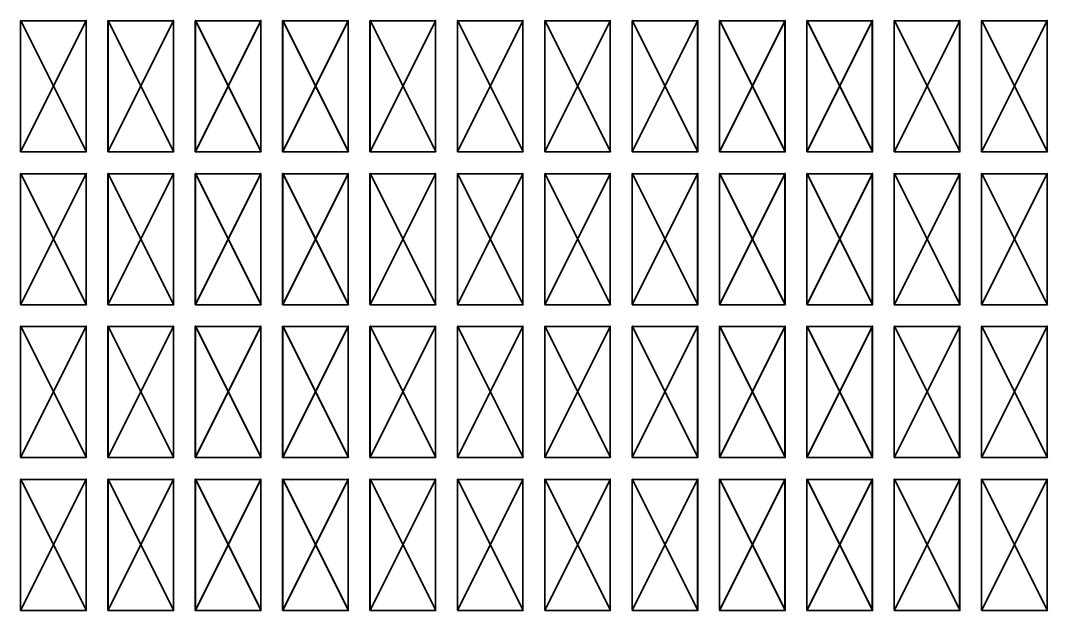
# Model space of a CAD drawing. Extents: x 180 to 415, y -346 to -71.
# Drawn here: x 179.9 to 415.1, y -206 to -70.9 of the extents above; entities that cross this region are included whole.
import ezdxf

# ---------------------------------------------------------------- set-up
doc = ezdxf.new("R2010")
doc.units = 0
doc.header["$MEASUREMENT"] = 0
doc.layers.add('BLACK', color=7, linetype='CONTINUOUS')

msp = doc.modelspace()

# ---------------------------------------------------------------- linework, layer by layer
at = {"layer": 'Black'}
for p, q in [((179.95, -100.989), (179.95, -70.989)), ((179.955, -100.967), (194.955, -70.967)), ((179.955, -71.011), (194.955, -101.011)), ((180, -70.939), (195, -70.939)), ((180, -71.039), (195, -71.039)), ((180.045, -70.967), (195.045, -100.967)), ((180.045, -101.011), (195.045, -71.011)), ((180.05, -100.989), (180.05, -70.989)), ((194.95, -100.989), (194.95, -70.989)), ((195.05, -100.989), (195.05, -70.989)), ((199.95, -100.989), (199.95, -70.989)), ((199.955, -100.967), (214.955, -70.967)), ((199.955, -71.011), (214.955, -101.011)), ((200, -70.939), (215, -70.939)), ((200, -71.039), (215, -71.039)), ((200.045, -70.967), (215.045, -100.967)), ((200.045, -101.011), (215.045, -71.011)), ((200.05, -100.989), (200.05, -70.989)), ((214.95, -100.989), (214.95, -70.989)), ((215.05, -100.989), (215.05, -70.989)), ((219.95, -100.989), (219.95, -70.989)), ((219.955, -100.967), (234.955, -70.967)), ((219.955, -71.011), (234.955, -101.011)), ((220, -70.939), (235, -70.939)), ((220, -71.039), (235, -71.039)), ((220.045, -70.967), (235.045, -100.967)), ((220.045, -101.011), (235.045, -71.011)), ((220.05, -100.989), (220.05, -70.989)), ((234.95, -100.989), (234.95, -70.989)), ((235.05, -100.989), (235.05, -70.989)), ((239.95, -100.989), (239.95, -70.989)), ((239.955, -100.967), (254.955, -70.967)), ((239.955, -71.011), (254.955, -101.011)), ((240, -70.939), (255, -70.939)), ((240, -71.039), (255, -71.039)), ((240.045, -70.967), (255.045, -100.967)), ((240.045, -101.011), (255.045, -71.011)), ((240.05, -100.989), (240.05, -70.989)), ((254.95, -100.989), (254.95, -70.989)), ((255.05, -100.989), (255.05, -70.989)), ((259.95, -100.989), (259.95, -70.989)), ((259.955, -100.967), (274.955, -70.967)), ((259.955, -71.011), (274.955, -101.011)), ((260, -70.939), (275, -70.939)), ((260, -71.039), (275, -71.039)), ((260.045, -70.967), (275.045, -100.967)), ((260.045, -101.011), (275.045, -71.011)), ((260.05, -100.989), (260.05, -70.989)), ((274.95, -100.989), (274.95, -70.989)), ((275.05, -100.989), (275.05, -70.989)), ((279.95, -100.989), (279.95, -70.989)), ((279.955, -100.967), (294.955, -70.967)), ((279.955, -71.011), (294.955, -101.011)), ((280, -70.939), (295, -70.939)), ((280, -71.039), (295, -71.039)), ((280.045, -70.967), (295.045, -100.967)), ((280.045, -101.011), (295.045, -71.011)), ((280.05, -100.989), (280.05, -70.989)), ((294.95, -100.989), (294.95, -70.989)), ((295.05, -100.989), (295.05, -70.989)), ((299.95, -100.989), (299.95, -70.989)), ((299.955, -100.967), (314.955, -70.967)), ((299.955, -71.011), (314.955, -101.011)), ((300, -70.939), (315, -70.939)), ((300, -71.039), (315, -71.039)), ((300.045, -70.967), (315.045, -100.967)), ((300.045, -101.011), (315.045, -71.011)), ((300.05, -100.989), (300.05, -70.989)), ((314.95, -100.989), (314.95, -70.989)), ((315.05, -100.989), (315.05, -70.989)), ((319.95, -100.989), (319.95, -70.989)), ((319.955, -100.967), (334.955, -70.967)), ((319.955, -71.011), (334.955, -101.011)), ((320, -70.939), (335, -70.939)), ((320, -71.039), (335, -71.039)), ((320.045, -70.967), (335.045, -100.967)), ((320.045, -101.011), (335.045, -71.011)), ((320.05, -100.989), (320.05, -70.989)), ((334.95, -100.989), (334.95, -70.989)), ((335.05, -100.989), (335.05, -70.989)), ((339.95, -100.989), (339.95, -70.989)), ((339.955, -100.967), (354.955, -70.967)), ((339.955, -71.011), (354.955, -101.011)), ((340, -70.939), (355, -70.939)), ((340, -71.039), (355, -71.039)), ((340.045, -70.967), (355.045, -100.967)), ((340.045, -101.011), (355.045, -71.011)), ((340.05, -100.989), (340.05, -70.989)), ((354.95, -100.989), (354.95, -70.989)), ((355.05, -100.989), (355.05, -70.989)), ((359.95, -100.989), (359.95, -70.989)), ((359.955, -100.967), (374.955, -70.967)), ((359.955, -71.011), (374.955, -101.011)), ((360, -70.939), (375, -70.939)), ((360, -71.039), (375, -71.039)), ((360.045, -70.967), (375.045, -100.967)), ((360.045, -101.011), (375.045, -71.011)), ((360.05, -100.989), (360.05, -70.989)), ((374.95, -100.989), (374.95, -70.989)), ((375.05, -100.989), (375.05, -70.989)), ((379.95, -100.989), (379.95, -70.989)), ((379.955, -100.967), (394.955, -70.967)), ((379.955, -71.011), (394.955, -101.011)), ((380, -70.939), (395, -70.939)), ((380, -71.039), (395, -71.039)), ((380.045, -70.967), (395.045, -100.967)), ((380.045, -101.011), (395.045, -71.011)), ((380.05, -100.989), (380.05, -70.989)), ((394.95, -100.989), (394.95, -70.989)), ((395.05, -100.989), (395.05, -70.989)), ((399.95, -100.989), (399.95, -70.989)), ((399.955, -100.967), (414.955, -70.967)), ((399.955, -71.011), (414.955, -101.011)), ((400, -70.939), (415, -70.939)), ((400, -71.039), (415, -71.039)), ((400.045, -70.967), (415.045, -100.967)), ((400.045, -101.011), (415.045, -71.011)), ((400.05, -100.989), (400.05, -70.989)), ((414.95, -100.989), (414.95, -70.989)), ((415.05, -100.989), (415.05, -70.989)), ((180, -100.939), (195, -100.939)), ((180, -101.039), (195, -101.039)), ((200, -100.939), (215, -100.939)), ((200, -101.039), (215, -101.039)), ((220, -100.939), (235, -100.939)), ((220, -101.039), (235, -101.039)), ((240, -100.939), (255, -100.939)), ((240, -101.039), (255, -101.039)), ((260, -100.939), (275, -100.939)), ((260, -101.039), (275, -101.039)), ((280, -100.939), (295, -100.939)), ((280, -101.039), (295, -101.039)), ((300, -100.939), (315, -100.939)), ((300, -101.039), (315, -101.039)), ((320, -100.939), (335, -100.939)), ((320, -101.039), (335, -101.039)), ((340, -100.939), (355, -100.939)), ((340, -101.039), (355, -101.039)), ((360, -100.939), (375, -100.939)), ((360, -101.039), (375, -101.039)), ((380, -100.939), (395, -100.939)), ((380, -101.039), (395, -101.039)), ((400, -100.939), (415, -100.939)), ((400, -101.039), (415, -101.039)), ((179.95, -135.989), (179.95, -105.989)), ((179.955, -135.967), (194.955, -105.967)), ((179.955, -106.011), (194.955, -136.011)), ((180, -105.939), (195, -105.939)), ((180, -106.039), (195, -106.039)), ((180.045, -105.967), (195.045, -135.967)), ((180.045, -136.011), (195.045, -106.011)), ((180.05, -135.989), (180.05, -105.989)), ((194.95, -135.989), (194.95, -105.989)), ((195.05, -135.989), (195.05, -105.989)), ((199.95, -135.989), (199.95, -105.989)), ((199.955, -135.967), (214.955, -105.967)), ((199.955, -106.011), (214.955, -136.011)), ((200, -105.939), (215, -105.939)), ((200, -106.039), (215, -106.039)), ((200.045, -105.967), (215.045, -135.967)), ((200.045, -136.011), (215.045, -106.011)), ((200.05, -135.989), (200.05, -105.989)), ((214.95, -135.989), (214.95, -105.989)), ((215.05, -135.989), (215.05, -105.989)), ((219.95, -135.989), (219.95, -105.989)), ((219.955, -135.967), (234.955, -105.967)), ((219.955, -106.011), (234.955, -136.011)), ((220, -105.939), (235, -105.939)), ((220, -106.039), (235, -106.039)), ((220.045, -105.967), (235.045, -135.967)), ((220.045, -136.011), (235.045, -106.011)), ((220.05, -135.989), (220.05, -105.989)), ((234.95, -135.989), (234.95, -105.989)), ((235.05, -135.989), (235.05, -105.989)), ((239.95, -135.989), (239.95, -105.989)), ((239.955, -135.967), (254.955, -105.967)), ((239.955, -106.011), (254.955, -136.011)), ((240, -105.939), (255, -105.939)), ((240, -106.039), (255, -106.039)), ((240.045, -105.967), (255.045, -135.967)), ((240.045, -136.011), (255.045, -106.011)), ((240.05, -135.989), (240.05, -105.989)), ((254.95, -135.989), (254.95, -105.989)), ((255.05, -135.989), (255.05, -105.989)), ((259.95, -135.989), (259.95, -105.989)), ((259.955, -135.967), (274.955, -105.967)), ((259.955, -106.011), (274.955, -136.011)), ((260, -105.939), (275, -105.939)), ((260, -106.039), (275, -106.039)), ((260.045, -105.967), (275.045, -135.967)), ((260.045, -136.011), (275.045, -106.011)), ((260.05, -135.989), (260.05, -105.989)), ((274.95, -135.989), (274.95, -105.989)), ((275.05, -135.989), (275.05, -105.989)), ((279.95, -135.989), (279.95, -105.989)), ((279.955, -135.967), (294.955, -105.967)), ((279.955, -106.011), (294.955, -136.011)), ((280, -105.939), (295, -105.939)), ((280, -106.039), (295, -106.039)), ((280.045, -105.967), (295.045, -135.967)), ((280.045, -136.011), (295.045, -106.011)), ((280.05, -135.989), (280.05, -105.989)), ((294.95, -135.989), (294.95, -105.989)), ((295.05, -135.989), (295.05, -105.989)), ((299.95, -135.989), (299.95, -105.989)), ((299.955, -135.967), (314.955, -105.967)), ((299.955, -106.011), (314.955, -136.011)), ((300, -105.939), (315, -105.939)), ((300, -106.039), (315, -106.039)), ((300.045, -105.967), (315.045, -135.967)), ((300.045, -136.011), (315.045, -106.011)), ((300.05, -135.989), (300.05, -105.989)), ((314.95, -135.989), (314.95, -105.989)), ((315.05, -135.989), (315.05, -105.989)), ((319.95, -135.989), (319.95, -105.989)), ((319.955, -135.967), (334.955, -105.967)), ((319.955, -106.011), (334.955, -136.011)), ((320, -105.939), (335, -105.939)), ((320, -106.039), (335, -106.039)), ((320.045, -105.967), (335.045, -135.967)), ((320.045, -136.011), (335.045, -106.011)), ((320.05, -135.989), (320.05, -105.989)), ((334.95, -135.989), (334.95, -105.989)), ((335.05, -135.989), (335.05, -105.989)), ((339.95, -135.989), (339.95, -105.989)), ((339.955, -135.967), (354.955, -105.967)), ((339.955, -106.011), (354.955, -136.011)), ((340, -105.939), (355, -105.939)), ((340, -106.039), (355, -106.039)), ((340.045, -105.967), (355.045, -135.967)), ((340.045, -136.011), (355.045, -106.011)), ((340.05, -135.989), (340.05, -105.989)), ((354.95, -135.989), (354.95, -105.989)), ((355.05, -135.989), (355.05, -105.989)), ((359.95, -135.989), (359.95, -105.989)), ((359.955, -135.967), (374.955, -105.967)), ((359.955, -106.011), (374.955, -136.011)), ((360, -105.939), (375, -105.939)), ((360, -106.039), (375, -106.039)), ((360.045, -105.967), (375.045, -135.967)), ((360.045, -136.011), (375.045, -106.011)), ((360.05, -135.989), (360.05, -105.989)), ((374.95, -135.989), (374.95, -105.989)), ((375.05, -135.989), (375.05, -105.989)), ((379.95, -135.989), (379.95, -105.989)), ((379.955, -135.967), (394.955, -105.967)), ((379.955, -106.011), (394.955, -136.011)), ((380, -105.939), (395, -105.939)), ((380, -106.039), (395, -106.039)), ((380.045, -105.967), (395.045, -135.967)), ((380.045, -136.011), (395.045, -106.011)), ((380.05, -135.989), (380.05, -105.989)), ((394.95, -135.989), (394.95, -105.989)), ((395.05, -135.989), (395.05, -105.989)), ((399.95, -135.989), (399.95, -105.989)), ((399.955, -135.967), (414.955, -105.967)), ((399.955, -106.011), (414.955, -136.011)), ((400, -105.939), (415, -105.939)), ((400, -106.039), (415, -106.039)), ((400.045, -105.967), (415.045, -135.967)), ((400.045, -136.011), (415.045, -106.011)), ((400.05, -135.989), (400.05, -105.989)), ((414.95, -135.989), (414.95, -105.989)), ((415.05, -135.989), (415.05, -105.989)), ((180, -135.939), (195, -135.939)), ((180, -136.039), (195, -136.039)), ((200, -135.939), (215, -135.939)), ((200, -136.039), (215, -136.039)), ((220, -135.939), (235, -135.939)), ((220, -136.039), (235, -136.039)), ((240, -135.939), (255, -135.939)), ((240, -136.039), (255, -136.039)), ((260, -135.939), (275, -135.939)), ((260, -136.039), (275, -136.039)), ((280, -135.939), (295, -135.939)), ((280, -136.039), (295, -136.039)), ((300, -135.939), (315, -135.939)), ((300, -136.039), (315, -136.039)), ((320, -135.939), (335, -135.939)), ((320, -136.039), (335, -136.039)), ((340, -135.939), (355, -135.939)), ((340, -136.039), (355, -136.039)), ((360, -135.939), (375, -135.939)), ((360, -136.039), (375, -136.039)), ((380, -135.939), (395, -135.939)), ((380, -136.039), (395, -136.039)), ((400, -135.939), (415, -135.939)), ((400, -136.039), (415, -136.039)), ((179.95, -170.989), (179.95, -140.989)), ((179.955, -170.967), (194.955, -140.967)), ((179.955, -141.011), (194.955, -171.011)), ((180, -140.939), (195, -140.939)), ((180, -141.039), (195, -141.039)), ((180.045, -140.967), (195.045, -170.967)), ((180.045, -171.011), (195.045, -141.011)), ((180.05, -170.989), (180.05, -140.989)), ((194.95, -170.989), (194.95, -140.989)), ((195.05, -170.989), (195.05, -140.989)), ((199.95, -170.989), (199.95, -140.989)), ((199.955, -170.967), (214.955, -140.967)), ((199.955, -141.011), (214.955, -171.011)), ((200, -140.939), (215, -140.939)), ((200, -141.039), (215, -141.039)), ((200.045, -140.967), (215.045, -170.967)), ((200.045, -171.011), (215.045, -141.011)), ((200.05, -170.989), (200.05, -140.989)), ((214.95, -170.989), (214.95, -140.989)), ((215.05, -170.989), (215.05, -140.989)), ((219.95, -170.989), (219.95, -140.989)), ((219.955, -170.967), (234.955, -140.967)), ((219.955, -141.011), (234.955, -171.011)), ((220, -140.939), (235, -140.939)), ((220, -141.039), (235, -141.039)), ((220.045, -140.967), (235.045, -170.967)), ((220.045, -171.011), (235.045, -141.011)), ((220.05, -170.989), (220.05, -140.989)), ((234.95, -170.989), (234.95, -140.989)), ((235.05, -170.989), (235.05, -140.989)), ((239.95, -170.989), (239.95, -140.989)), ((239.955, -170.967), (254.955, -140.967)), ((239.955, -141.011), (254.955, -171.011)), ((240, -140.939), (255, -140.939)), ((240, -141.039), (255, -141.039)), ((240.045, -140.967), (255.045, -170.967)), ((240.045, -171.011), (255.045, -141.011)), ((240.05, -170.989), (240.05, -140.989)), ((254.95, -170.989), (254.95, -140.989)), ((255.05, -170.989), (255.05, -140.989)), ((259.95, -170.989), (259.95, -140.989)), ((259.955, -170.967), (274.955, -140.967)), ((259.955, -141.011), (274.955, -171.011)), ((260, -140.939), (275, -140.939)), ((260, -141.039), (275, -141.039)), ((260.045, -140.967), (275.045, -170.967)), ((260.045, -171.011), (275.045, -141.011)), ((260.05, -170.989), (260.05, -140.989)), ((274.95, -170.989), (274.95, -140.989)), ((275.05, -170.989), (275.05, -140.989)), ((279.95, -170.989), (279.95, -140.989)), ((279.955, -170.967), (294.955, -140.967)), ((279.955, -141.011), (294.955, -171.011)), ((280, -140.939), (295, -140.939)), ((280, -141.039), (295, -141.039)), ((280.045, -140.967), (295.045, -170.967)), ((280.045, -171.011), (295.045, -141.011)), ((280.05, -170.989), (280.05, -140.989)), ((294.95, -170.989), (294.95, -140.989)), ((295.05, -170.989), (295.05, -140.989)), ((299.95, -170.989), (299.95, -140.989)), ((299.955, -170.967), (314.955, -140.967)), ((299.955, -141.011), (314.955, -171.011)), ((300, -140.939), (315, -140.939)), ((300, -141.039), (315, -141.039)), ((300.045, -140.967), (315.045, -170.967)), ((300.045, -171.011), (315.045, -141.011)), ((300.05, -170.989), (300.05, -140.989)), ((314.95, -170.989), (314.95, -140.989)), ((315.05, -170.989), (315.05, -140.989)), ((319.95, -170.989), (319.95, -140.989)), ((319.955, -170.967), (334.955, -140.967)), ((319.955, -141.011), (334.955, -171.011)), ((320, -140.939), (335, -140.939)), ((320, -141.039), (335, -141.039)), ((320.045, -140.967), (335.045, -170.967)), ((320.045, -171.011), (335.045, -141.011)), ((320.05, -170.989), (320.05, -140.989)), ((334.95, -170.989), (334.95, -140.989)), ((335.05, -170.989), (335.05, -140.989)), ((339.95, -170.989), (339.95, -140.989)), ((339.955, -170.967), (354.955, -140.967)), ((339.955, -141.011), (354.955, -171.011)), ((340, -140.939), (355, -140.939)), ((340, -141.039), (355, -141.039)), ((340.045, -140.967), (355.045, -170.967)), ((340.045, -171.011), (355.045, -141.011)), ((340.05, -170.989), (340.05, -140.989)), ((354.95, -170.989), (354.95, -140.989)), ((355.05, -170.989), (355.05, -140.989)), ((359.95, -170.989), (359.95, -140.989)), ((359.955, -170.967), (374.955, -140.967)), ((359.955, -141.011), (374.955, -171.011)), ((360, -140.939), (375, -140.939)), ((360, -141.039), (375, -141.039)), ((360.045, -140.967), (375.045, -170.967)), ((360.045, -171.011), (375.045, -141.011)), ((360.05, -170.989), (360.05, -140.989)), ((374.95, -170.989), (374.95, -140.989)), ((375.05, -170.989), (375.05, -140.989)), ((379.95, -170.989), (379.95, -140.989)), ((379.955, -170.967), (394.955, -140.967)), ((379.955, -141.011), (394.955, -171.011)), ((380, -140.939), (395, -140.939)), ((380, -141.039), (395, -141.039)), ((380.045, -140.967), (395.045, -170.967)), ((380.045, -171.011), (395.045, -141.011)), ((380.05, -170.989), (380.05, -140.989)), ((394.95, -170.989), (394.95, -140.989)), ((395.05, -170.989), (395.05, -140.989)), ((399.95, -170.989), (399.95, -140.989)), ((399.955, -170.967), (414.955, -140.967)), ((399.955, -141.011), (414.955, -171.011)), ((400, -140.939), (415, -140.939)), ((400, -141.039), (415, -141.039)), ((400.045, -140.967), (415.045, -170.967)), ((400.045, -171.011), (415.045, -141.011)), ((400.05, -170.989), (400.05, -140.989)), ((414.95, -170.989), (414.95, -140.989)), ((415.05, -170.989), (415.05, -140.989)), ((180, -170.939), (195, -170.939)), ((180, -171.039), (195, -171.039)), ((200, -170.939), (215, -170.939)), ((200, -171.039), (215, -171.039)), ((220, -170.939), (235, -170.939)), ((220, -171.039), (235, -171.039)), ((240, -170.939), (255, -170.939)), ((240, -171.039), (255, -171.039)), ((260, -170.939), (275, -170.939)), ((260, -171.039), (275, -171.039)), ((280, -170.939), (295, -170.939)), ((280, -171.039), (295, -171.039)), ((300, -170.939), (315, -170.939)), ((300, -171.039), (315, -171.039)), ((320, -170.939), (335, -170.939)), ((320, -171.039), (335, -171.039)), ((340, -170.939), (355, -170.939)), ((340, -171.039), (355, -171.039)), ((360, -170.939), (375, -170.939)), ((360, -171.039), (375, -171.039)), ((380, -170.939), (395, -170.939)), ((380, -171.039), (395, -171.039)), ((400, -170.939), (415, -170.939)), ((400, -171.039), (415, -171.039)), ((179.95, -205.989), (179.95, -175.989)), ((179.955, -205.967), (194.955, -175.967)), ((179.955, -176.011), (194.955, -206.011)), ((180, -175.939), (195, -175.939)), ((180, -176.039), (195, -176.039)), ((180.045, -175.967), (195.045, -205.967)), ((180.045, -206.011), (195.045, -176.011)), ((180.05, -205.989), (180.05, -175.989)), ((194.95, -205.989), (194.95, -175.989)), ((195.05, -205.989), (195.05, -175.989)), ((199.95, -205.989), (199.95, -175.989)), ((199.955, -205.967), (214.955, -175.967)), ((199.955, -176.011), (214.955, -206.011)), ((200, -175.939), (215, -175.939)), ((200, -176.039), (215, -176.039)), ((200.045, -175.967), (215.045, -205.967)), ((200.045, -206.011), (215.045, -176.011)), ((200.05, -205.989), (200.05, -175.989)), ((214.95, -205.989), (214.95, -175.989)), ((215.05, -205.989), (215.05, -175.989)), ((219.95, -205.989), (219.95, -175.989)), ((219.955, -205.967), (234.955, -175.967)), ((219.955, -176.011), (234.955, -206.011)), ((220, -175.939), (235, -175.939)), ((220, -176.039), (235, -176.039)), ((220.045, -175.967), (235.045, -205.967)), ((220.045, -206.011), (235.045, -176.011)), ((220.05, -205.989), (220.05, -175.989)), ((234.95, -205.989), (234.95, -175.989)), ((235.05, -205.989), (235.05, -175.989)), ((239.95, -205.989), (239.95, -175.989)), ((239.955, -205.967), (254.955, -175.967)), ((239.955, -176.011), (254.955, -206.011)), ((240, -175.939), (255, -175.939)), ((240, -176.039), (255, -176.039)), ((240.045, -175.967), (255.045, -205.967)), ((240.045, -206.011), (255.045, -176.011)), ((240.05, -205.989), (240.05, -175.989)), ((254.95, -205.989), (254.95, -175.989)), ((255.05, -205.989), (255.05, -175.989)), ((259.95, -205.989), (259.95, -175.989)), ((259.955, -205.967), (274.955, -175.967)), ((259.955, -176.011), (274.955, -206.011)), ((260, -175.939), (275, -175.939)), ((260, -176.039), (275, -176.039)), ((260.045, -175.967), (275.045, -205.967)), ((260.045, -206.011), (275.045, -176.011)), ((260.05, -205.989), (260.05, -175.989)), ((274.95, -205.989), (274.95, -175.989)), ((275.05, -205.989), (275.05, -175.989)), ((279.95, -205.989), (279.95, -175.989)), ((279.955, -205.967), (294.955, -175.967)), ((279.955, -176.011), (294.955, -206.011)), ((280, -175.939), (295, -175.939)), ((280, -176.039), (295, -176.039)), ((280.045, -175.967), (295.045, -205.967)), ((280.045, -206.011), (295.045, -176.011)), ((280.05, -205.989), (280.05, -175.989)), ((294.95, -205.989), (294.95, -175.989)), ((295.05, -205.989), (295.05, -175.989)), ((299.95, -205.989), (299.95, -175.989)), ((299.955, -205.967), (314.955, -175.967)), ((299.955, -176.011), (314.955, -206.011)), ((300, -175.939), (315, -175.939)), ((300, -176.039), (315, -176.039)), ((300.045, -175.967), (315.045, -205.967)), ((300.045, -206.011), (315.045, -176.011)), ((300.05, -205.989), (300.05, -175.989)), ((314.95, -205.989), (314.95, -175.989)), ((315.05, -205.989), (315.05, -175.989)), ((319.95, -205.989), (319.95, -175.989)), ((319.955, -205.967), (334.955, -175.967)), ((319.955, -176.011), (334.955, -206.011)), ((320, -175.939), (335, -175.939)), ((320, -176.039), (335, -176.039)), ((320.045, -175.967), (335.045, -205.967)), ((320.045, -206.011), (335.045, -176.011)), ((320.05, -205.989), (320.05, -175.989)), ((334.95, -205.989), (334.95, -175.989)), ((335.05, -205.989), (335.05, -175.989)), ((339.95, -205.989), (339.95, -175.989)), ((339.955, -205.967), (354.955, -175.967)), ((339.955, -176.011), (354.955, -206.011)), ((340, -175.939), (355, -175.939)), ((340, -176.039), (355, -176.039)), ((340.045, -175.967), (355.045, -205.967)), ((340.045, -206.011), (355.045, -176.011)), ((340.05, -205.989), (340.05, -175.989)), ((354.95, -205.989), (354.95, -175.989)), ((355.05, -205.989), (355.05, -175.989)), ((359.95, -205.989), (359.95, -175.989)), ((359.955, -205.967), (374.955, -175.967)), ((359.955, -176.011), (374.955, -206.011)), ((360, -175.939), (375, -175.939)), ((360, -176.039), (375, -176.039)), ((360.045, -175.967), (375.045, -205.967)), ((360.045, -206.011), (375.045, -176.011)), ((360.05, -205.989), (360.05, -175.989)), ((374.95, -205.989), (374.95, -175.989)), ((375.05, -205.989), (375.05, -175.989)), ((379.95, -205.989), (379.95, -175.989)), ((379.955, -205.967), (394.955, -175.967)), ((379.955, -176.011), (394.955, -206.011)), ((380, -175.939), (395, -175.939)), ((380, -176.039), (395, -176.039)), ((380.045, -175.967), (395.045, -205.967)), ((380.045, -206.011), (395.045, -176.011)), ((380.05, -205.989), (380.05, -175.989)), ((394.95, -205.989), (394.95, -175.989)), ((395.05, -205.989), (395.05, -175.989)), ((399.95, -205.989), (399.95, -175.989)), ((399.955, -205.967), (414.955, -175.967)), ((399.955, -176.011), (414.955, -206.011)), ((400, -175.939), (415, -175.939)), ((400, -176.039), (415, -176.039)), ((400.045, -175.967), (415.045, -205.967)), ((400.045, -206.011), (415.045, -176.011)), ((400.05, -205.989), (400.05, -175.989)), ((414.95, -205.989), (414.95, -175.989)), ((415.05, -205.989), (415.05, -175.989)), ((180, -205.939), (195, -205.939)), ((180, -206.039), (195, -206.039)), ((200, -205.939), (215, -205.939)), ((200, -206.039), (215, -206.039)), ((220, -205.939), (235, -205.939)), ((220, -206.039), (235, -206.039)), ((240, -205.939), (255, -205.939)), ((240, -206.039), (255, -206.039)), ((260, -205.939), (275, -205.939)), ((260, -206.039), (275, -206.039)), ((280, -205.939), (295, -205.939)), ((280, -206.039), (295, -206.039)), ((300, -205.939), (315, -205.939)), ((300, -206.039), (315, -206.039)), ((320, -205.939), (335, -205.939)), ((320, -206.039), (335, -206.039)), ((340, -205.939), (355, -205.939)), ((340, -206.039), (355, -206.039)), ((360, -205.939), (375, -205.939)), ((360, -206.039), (375, -206.039)), ((380, -205.939), (395, -205.939)), ((380, -206.039), (395, -206.039)), ((400, -205.939), (415, -205.939)), ((400, -206.039), (415, -206.039))]:
    msp.add_line(p, q, dxfattribs=at)
for centre, start, end in [((180, -70.989), 26.5651, 206.565), ((180, -70.989), 90, 270), ((180, -70.989), 360, 540), ((195, -70.989), 360, 540), ((195, -70.989), 333.435, 513.435), ((195, -70.989), 270, 450), ((200, -70.989), 26.5651, 206.565), ((200, -70.989), 90, 270), ((200, -70.989), 360, 540), ((215, -70.989), 360, 540), ((215, -70.989), 333.435, 513.435), ((215, -70.989), 270, 450), ((220, -70.989), 26.5651, 206.565), ((220, -70.989), 90, 270), ((220, -70.989), 360, 540), ((235, -70.989), 360, 540), ((235, -70.989), 333.435, 513.435), ((235, -70.989), 270, 450), ((240, -70.989), 26.5651, 206.565), ((240, -70.989), 90, 270), ((240, -70.989), 360, 540), ((255, -70.989), 360, 540), ((255, -70.989), 333.435, 513.435), ((255, -70.989), 270, 450), ((260, -70.989), 26.5651, 206.565), ((260, -70.989), 90, 270), ((260, -70.989), 360, 540), ((275, -70.989), 360, 540), ((275, -70.989), 333.435, 513.435), ((275, -70.989), 270, 450), ((280, -70.989), 26.5651, 206.565), ((280, -70.989), 90, 270), ((280, -70.989), 360, 540), ((295, -70.989), 360, 540), ((295, -70.989), 333.435, 513.435), ((295, -70.989), 270, 450), ((300, -70.989), 26.5651, 206.565), ((300, -70.989), 90, 270), ((300, -70.989), 360, 540), ((315, -70.989), 360, 540), ((315, -70.989), 333.435, 513.435), ((315, -70.989), 270, 450), ((320, -70.989), 26.5651, 206.565), ((320, -70.989), 90, 270), ((320, -70.989), 360, 540), ((335, -70.989), 360, 540), ((335, -70.989), 333.435, 513.435), ((335, -70.989), 270, 450), ((340, -70.989), 26.5651, 206.565), ((340, -70.989), 90, 270), ((340, -70.989), 360, 540), ((355, -70.989), 360, 540), ((355, -70.989), 333.435, 513.435), ((355, -70.989), 270, 450), ((360, -70.989), 26.5651, 206.565), ((360, -70.989), 90, 270), ((360, -70.989), 360, 540), ((375, -70.989), 360, 540), ((375, -70.989), 333.435, 513.435), ((375, -70.989), 270, 450), ((380, -70.989), 26.5651, 206.565), ((380, -70.989), 90, 270), ((380, -70.989), 360, 540), ((395, -70.989), 360, 540), ((395, -70.989), 333.435, 513.435), ((395, -70.989), 270, 450), ((400, -70.989), 26.5651, 206.565), ((400, -70.989), 90, 270), ((400, -70.989), 360, 540), ((415, -70.989), 360, 540), ((415, -70.989), 333.435, 513.435), ((415, -70.989), 270, 450), ((180, -100.989), 90, 270), ((180, -100.989), 153.435, 333.435), ((180, -100.989), 180, 360), ((195, -100.989), 180, 360), ((195, -100.989), 206.565, 386.565), ((195, -100.989), 270, 450), ((200, -100.989), 90, 270), ((200, -100.989), 153.435, 333.435), ((200, -100.989), 180, 360), ((215, -100.989), 180, 360), ((215, -100.989), 206.565, 386.565), ((215, -100.989), 270, 450), ((220, -100.989), 90, 270), ((220, -100.989), 153.435, 333.435), ((220, -100.989), 180, 360), ((235, -100.989), 180, 360), ((235, -100.989), 206.565, 386.565), ((235, -100.989), 270, 450), ((240, -100.989), 90, 270), ((240, -100.989), 153.435, 333.435), ((240, -100.989), 180, 360), ((255, -100.989), 180, 360), ((255, -100.989), 206.565, 386.565), ((255, -100.989), 270, 450), ((260, -100.989), 90, 270), ((260, -100.989), 153.435, 333.435), ((260, -100.989), 180, 360), ((275, -100.989), 180, 360), ((275, -100.989), 206.565, 386.565), ((275, -100.989), 270, 450), ((280, -100.989), 90, 270), ((280, -100.989), 153.435, 333.435), ((280, -100.989), 180, 360), ((295, -100.989), 180, 360), ((295, -100.989), 206.565, 386.565), ((295, -100.989), 270, 450), ((300, -100.989), 90, 270), ((300, -100.989), 153.435, 333.435), ((300, -100.989), 180, 360), ((315, -100.989), 180, 360), ((315, -100.989), 206.565, 386.565), ((315, -100.989), 270, 450), ((320, -100.989), 90, 270), ((320, -100.989), 153.435, 333.435), ((320, -100.989), 180, 360), ((335, -100.989), 180, 360), ((335, -100.989), 206.565, 386.565), ((335, -100.989), 270, 450), ((340, -100.989), 90, 270), ((340, -100.989), 153.435, 333.435), ((340, -100.989), 180, 360), ((355, -100.989), 180, 360), ((355, -100.989), 206.565, 386.565), ((355, -100.989), 270, 450), ((360, -100.989), 90, 270), ((360, -100.989), 153.435, 333.435), ((360, -100.989), 180, 360), ((375, -100.989), 180, 360), ((375, -100.989), 206.565, 386.565), ((375, -100.989), 270, 450), ((380, -100.989), 90, 270), ((380, -100.989), 153.435, 333.435), ((380, -100.989), 180, 360), ((395, -100.989), 180, 360), ((395, -100.989), 206.565, 386.565), ((395, -100.989), 270, 450), ((400, -100.989), 90, 270), ((400, -100.989), 153.435, 333.435), ((400, -100.989), 180, 360), ((415, -100.989), 180, 360), ((415, -100.989), 206.565, 386.565), ((415, -100.989), 270, 450), ((180, -105.989), 26.5651, 206.565), ((180, -105.989), 90, 270), ((180, -105.989), 360, 540), ((195, -105.989), 360, 540), ((195, -105.989), 333.435, 513.435), ((195, -105.989), 270, 450), ((200, -105.989), 26.5651, 206.565), ((200, -105.989), 90, 270), ((200, -105.989), 360, 540), ((215, -105.989), 360, 540), ((215, -105.989), 333.435, 513.435), ((215, -105.989), 270, 450), ((220, -105.989), 26.5651, 206.565), ((220, -105.989), 90, 270), ((220, -105.989), 360, 540), ((235, -105.989), 360, 540), ((235, -105.989), 333.435, 513.435), ((235, -105.989), 270, 450), ((240, -105.989), 26.5651, 206.565), ((240, -105.989), 90, 270), ((240, -105.989), 360, 540), ((255, -105.989), 360, 540), ((255, -105.989), 333.435, 513.435), ((255, -105.989), 270, 450), ((260, -105.989), 26.5651, 206.565), ((260, -105.989), 90, 270), ((260, -105.989), 360, 540), ((275, -105.989), 360, 540), ((275, -105.989), 333.435, 513.435), ((275, -105.989), 270, 450), ((280, -105.989), 26.5651, 206.565), ((280, -105.989), 90, 270), ((280, -105.989), 360, 540), ((295, -105.989), 360, 540), ((295, -105.989), 333.435, 513.435), ((295, -105.989), 270, 450), ((300, -105.989), 26.5651, 206.565), ((300, -105.989), 90, 270), ((300, -105.989), 360, 540), ((315, -105.989), 360, 540), ((315, -105.989), 333.435, 513.435), ((315, -105.989), 270, 450), ((320, -105.989), 26.5651, 206.565), ((320, -105.989), 90, 270), ((320, -105.989), 360, 540), ((335, -105.989), 360, 540), ((335, -105.989), 333.435, 513.435), ((335, -105.989), 270, 450), ((340, -105.989), 26.5651, 206.565), ((340, -105.989), 90, 270), ((340, -105.989), 360, 540), ((355, -105.989), 360, 540), ((355, -105.989), 333.435, 513.435), ((355, -105.989), 270, 450), ((360, -105.989), 26.5651, 206.565), ((360, -105.989), 90, 270), ((360, -105.989), 360, 540), ((375, -105.989), 360, 540), ((375, -105.989), 333.435, 513.435), ((375, -105.989), 270, 450), ((380, -105.989), 26.5651, 206.565), ((380, -105.989), 90, 270), ((380, -105.989), 360, 540), ((395, -105.989), 360, 540), ((395, -105.989), 333.435, 513.435), ((395, -105.989), 270, 450), ((400, -105.989), 26.5651, 206.565), ((400, -105.989), 90, 270), ((400, -105.989), 360, 540), ((415, -105.989), 360, 540), ((415, -105.989), 333.435, 513.435), ((415, -105.989), 270, 450), ((180, -135.989), 90, 270), ((180, -135.989), 153.435, 333.435), ((180, -135.989), 180, 360), ((195, -135.989), 180, 360), ((195, -135.989), 206.565, 386.565), ((195, -135.989), 270, 450), ((200, -135.989), 90, 270), ((200, -135.989), 153.435, 333.435), ((200, -135.989), 180, 360), ((215, -135.989), 180, 360), ((215, -135.989), 206.565, 386.565), ((215, -135.989), 270, 450), ((220, -135.989), 90, 270), ((220, -135.989), 153.435, 333.435), ((220, -135.989), 180, 360), ((235, -135.989), 180, 360), ((235, -135.989), 206.565, 386.565), ((235, -135.989), 270, 450), ((240, -135.989), 90, 270), ((240, -135.989), 153.435, 333.435), ((240, -135.989), 180, 360), ((255, -135.989), 180, 360), ((255, -135.989), 206.565, 386.565), ((255, -135.989), 270, 450), ((260, -135.989), 90, 270), ((260, -135.989), 153.435, 333.435), ((260, -135.989), 180, 360), ((275, -135.989), 180, 360), ((275, -135.989), 206.565, 386.565), ((275, -135.989), 270, 450), ((280, -135.989), 90, 270), ((280, -135.989), 153.435, 333.435), ((280, -135.989), 180, 360), ((295, -135.989), 180, 360), ((295, -135.989), 206.565, 386.565), ((295, -135.989), 270, 450), ((300, -135.989), 90, 270), ((300, -135.989), 153.435, 333.435), ((300, -135.989), 180, 360), ((315, -135.989), 180, 360), ((315, -135.989), 206.565, 386.565), ((315, -135.989), 270, 450), ((320, -135.989), 90, 270), ((320, -135.989), 153.435, 333.435), ((320, -135.989), 180, 360), ((335, -135.989), 180, 360), ((335, -135.989), 206.565, 386.565), ((335, -135.989), 270, 450), ((340, -135.989), 90, 270), ((340, -135.989), 153.435, 333.435), ((340, -135.989), 180, 360), ((355, -135.989), 180, 360), ((355, -135.989), 206.565, 386.565), ((355, -135.989), 270, 450), ((360, -135.989), 90, 270), ((360, -135.989), 153.435, 333.435), ((360, -135.989), 180, 360), ((375, -135.989), 180, 360), ((375, -135.989), 206.565, 386.565), ((375, -135.989), 270, 450), ((380, -135.989), 90, 270), ((380, -135.989), 153.435, 333.435), ((380, -135.989), 180, 360), ((395, -135.989), 180, 360), ((395, -135.989), 206.565, 386.565), ((395, -135.989), 270, 450), ((400, -135.989), 90, 270), ((400, -135.989), 153.435, 333.435), ((400, -135.989), 180, 360), ((415, -135.989), 180, 360), ((415, -135.989), 206.565, 386.565), ((415, -135.989), 270, 450), ((180, -140.989), 26.5651, 206.565), ((180, -140.989), 90, 270), ((180, -140.989), 360, 540), ((195, -140.989), 360, 540), ((195, -140.989), 333.435, 513.435), ((195, -140.989), 270, 450), ((200, -140.989), 26.5651, 206.565), ((200, -140.989), 90, 270), ((200, -140.989), 360, 540), ((215, -140.989), 360, 540), ((215, -140.989), 333.435, 513.435), ((215, -140.989), 270, 450), ((220, -140.989), 26.5651, 206.565), ((220, -140.989), 90, 270), ((220, -140.989), 360, 540), ((235, -140.989), 360, 540), ((235, -140.989), 333.435, 513.435), ((235, -140.989), 270, 450), ((240, -140.989), 26.5651, 206.565), ((240, -140.989), 90, 270), ((240, -140.989), 360, 540), ((255, -140.989), 360, 540), ((255, -140.989), 333.435, 513.435), ((255, -140.989), 270, 450), ((260, -140.989), 26.5651, 206.565), ((260, -140.989), 90, 270), ((260, -140.989), 360, 540), ((275, -140.989), 360, 540), ((275, -140.989), 333.435, 513.435), ((275, -140.989), 270, 450), ((280, -140.989), 26.5651, 206.565), ((280, -140.989), 90, 270), ((280, -140.989), 360, 540), ((295, -140.989), 360, 540), ((295, -140.989), 333.435, 513.435), ((295, -140.989), 270, 450), ((300, -140.989), 26.5651, 206.565), ((300, -140.989), 90, 270), ((300, -140.989), 360, 540), ((315, -140.989), 360, 540), ((315, -140.989), 333.435, 513.435), ((315, -140.989), 270, 450), ((320, -140.989), 26.5651, 206.565), ((320, -140.989), 90, 270), ((320, -140.989), 360, 540), ((335, -140.989), 360, 540), ((335, -140.989), 333.435, 513.435), ((335, -140.989), 270, 450), ((340, -140.989), 26.5651, 206.565), ((340, -140.989), 90, 270), ((340, -140.989), 360, 540), ((355, -140.989), 360, 540), ((355, -140.989), 333.435, 513.435), ((355, -140.989), 270, 450), ((360, -140.989), 26.5651, 206.565), ((360, -140.989), 90, 270), ((360, -140.989), 360, 540), ((375, -140.989), 360, 540), ((375, -140.989), 333.435, 513.435), ((375, -140.989), 270, 450), ((380, -140.989), 26.5651, 206.565), ((380, -140.989), 90, 270), ((380, -140.989), 360, 540), ((395, -140.989), 360, 540), ((395, -140.989), 333.435, 513.435), ((395, -140.989), 270, 450), ((400, -140.989), 26.5651, 206.565), ((400, -140.989), 90, 270), ((400, -140.989), 360, 540), ((415, -140.989), 360, 540), ((415, -140.989), 333.435, 513.435), ((415, -140.989), 270, 450), ((180, -170.989), 90, 270), ((180, -170.989), 153.435, 333.435), ((180, -170.989), 180, 360), ((195, -170.989), 180, 360), ((195, -170.989), 206.565, 386.565), ((195, -170.989), 270, 450), ((200, -170.989), 90, 270), ((200, -170.989), 153.435, 333.435), ((200, -170.989), 180, 360), ((215, -170.989), 180, 360), ((215, -170.989), 206.565, 386.565), ((215, -170.989), 270, 450), ((220, -170.989), 90, 270), ((220, -170.989), 153.435, 333.435), ((220, -170.989), 180, 360), ((235, -170.989), 180, 360), ((235, -170.989), 206.565, 386.565), ((235, -170.989), 270, 450), ((240, -170.989), 90, 270), ((240, -170.989), 153.435, 333.435), ((240, -170.989), 180, 360), ((255, -170.989), 180, 360), ((255, -170.989), 206.565, 386.565), ((255, -170.989), 270, 450), ((260, -170.989), 90, 270), ((260, -170.989), 153.435, 333.435), ((260, -170.989), 180, 360), ((275, -170.989), 180, 360), ((275, -170.989), 206.565, 386.565), ((275, -170.989), 270, 450), ((280, -170.989), 90, 270), ((280, -170.989), 153.435, 333.435), ((280, -170.989), 180, 360), ((295, -170.989), 180, 360), ((295, -170.989), 206.565, 386.565), ((295, -170.989), 270, 450), ((300, -170.989), 90, 270), ((300, -170.989), 153.435, 333.435), ((300, -170.989), 180, 360), ((315, -170.989), 180, 360), ((315, -170.989), 206.565, 386.565), ((315, -170.989), 270, 450), ((320, -170.989), 90, 270), ((320, -170.989), 153.435, 333.435), ((320, -170.989), 180, 360), ((335, -170.989), 180, 360), ((335, -170.989), 206.565, 386.565), ((335, -170.989), 270, 450), ((340, -170.989), 90, 270), ((340, -170.989), 153.435, 333.435), ((340, -170.989), 180, 360), ((355, -170.989), 180, 360), ((355, -170.989), 206.565, 386.565), ((355, -170.989), 270, 450), ((360, -170.989), 90, 270), ((360, -170.989), 153.435, 333.435), ((360, -170.989), 180, 360), ((375, -170.989), 180, 360), ((375, -170.989), 206.565, 386.565), ((375, -170.989), 270, 450), ((380, -170.989), 90, 270), ((380, -170.989), 153.435, 333.435), ((380, -170.989), 180, 360), ((395, -170.989), 180, 360), ((395, -170.989), 206.565, 386.565), ((395, -170.989), 270, 450), ((400, -170.989), 90, 270), ((400, -170.989), 153.435, 333.435), ((400, -170.989), 180, 360), ((415, -170.989), 180, 360), ((415, -170.989), 206.565, 386.565), ((415, -170.989), 270, 450), ((180, -175.989), 26.5651, 206.565), ((180, -175.989), 90, 270), ((180, -175.989), 360, 540), ((195, -175.989), 360, 540), ((195, -175.989), 333.435, 513.435), ((195, -175.989), 270, 450), ((200, -175.989), 26.5651, 206.565), ((200, -175.989), 90, 270), ((200, -175.989), 360, 540), ((215, -175.989), 360, 540), ((215, -175.989), 333.435, 513.435), ((215, -175.989), 270, 450), ((220, -175.989), 26.5651, 206.565), ((220, -175.989), 90, 270), ((220, -175.989), 360, 540), ((235, -175.989), 360, 540), ((235, -175.989), 333.435, 513.435), ((235, -175.989), 270, 450), ((240, -175.989), 26.5651, 206.565), ((240, -175.989), 90, 270), ((240, -175.989), 360, 540), ((255, -175.989), 360, 540), ((255, -175.989), 333.435, 513.435), ((255, -175.989), 270, 450), ((260, -175.989), 26.5651, 206.565), ((260, -175.989), 90, 270), ((260, -175.989), 360, 540), ((275, -175.989), 360, 540), ((275, -175.989), 333.435, 513.435), ((275, -175.989), 270, 450), ((280, -175.989), 26.5651, 206.565), ((280, -175.989), 90, 270), ((280, -175.989), 360, 540), ((295, -175.989), 360, 540), ((295, -175.989), 333.435, 513.435), ((295, -175.989), 270, 450), ((300, -175.989), 26.5651, 206.565), ((300, -175.989), 90, 270), ((300, -175.989), 360, 540), ((315, -175.989), 360, 540), ((315, -175.989), 333.435, 513.435), ((315, -175.989), 270, 450), ((320, -175.989), 26.5651, 206.565), ((320, -175.989), 90, 270), ((320, -175.989), 360, 540), ((335, -175.989), 360, 540), ((335, -175.989), 333.435, 513.435), ((335, -175.989), 270, 450), ((340, -175.989), 26.5651, 206.565), ((340, -175.989), 90, 270), ((340, -175.989), 360, 540), ((355, -175.989), 360, 540), ((355, -175.989), 333.435, 513.435), ((355, -175.989), 270, 450), ((360, -175.989), 26.5651, 206.565), ((360, -175.989), 90, 270), ((360, -175.989), 360, 540), ((375, -175.989), 360, 540), ((375, -175.989), 333.435, 513.435), ((375, -175.989), 270, 450), ((380, -175.989), 26.5651, 206.565), ((380, -175.989), 90, 270), ((380, -175.989), 360, 540), ((395, -175.989), 360, 540), ((395, -175.989), 333.435, 513.435), ((395, -175.989), 270, 450), ((400, -175.989), 26.5651, 206.565), ((400, -175.989), 90, 270), ((400, -175.989), 360, 540), ((415, -175.989), 360, 540), ((415, -175.989), 333.435, 513.435), ((415, -175.989), 270, 450), ((180, -205.989), 90, 270), ((180, -205.989), 153.435, 333.435), ((180, -205.989), 180, 360), ((195, -205.989), 180, 360), ((195, -205.989), 206.565, 386.565), ((195, -205.989), 270, 450), ((200, -205.989), 90, 270), ((200, -205.989), 153.435, 333.435), ((200, -205.989), 180, 360), ((215, -205.989), 180, 360), ((215, -205.989), 206.565, 386.565), ((215, -205.989), 270, 450), ((220, -205.989), 90, 270), ((220, -205.989), 153.435, 333.435), ((220, -205.989), 180, 360), ((235, -205.989), 180, 360), ((235, -205.989), 206.565, 386.565), ((235, -205.989), 270, 450), ((240, -205.989), 90, 270), ((240, -205.989), 153.435, 333.435), ((240, -205.989), 180, 360), ((255, -205.989), 180, 360), ((255, -205.989), 206.565, 386.565), ((255, -205.989), 270, 450), ((260, -205.989), 90, 270), ((260, -205.989), 153.435, 333.435), ((260, -205.989), 180, 360), ((275, -205.989), 180, 360), ((275, -205.989), 206.565, 386.565), ((275, -205.989), 270, 450), ((280, -205.989), 90, 270), ((280, -205.989), 153.435, 333.435), ((280, -205.989), 180, 360), ((295, -205.989), 180, 360), ((295, -205.989), 206.565, 386.565), ((295, -205.989), 270, 450), ((300, -205.989), 90, 270), ((300, -205.989), 153.435, 333.435), ((300, -205.989), 180, 360), ((315, -205.989), 180, 360), ((315, -205.989), 206.565, 386.565), ((315, -205.989), 270, 450), ((320, -205.989), 90, 270), ((320, -205.989), 153.435, 333.435), ((320, -205.989), 180, 360), ((335, -205.989), 180, 360), ((335, -205.989), 206.565, 386.565), ((335, -205.989), 270, 450), ((340, -205.989), 90, 270), ((340, -205.989), 153.435, 333.435), ((340, -205.989), 180, 360), ((355, -205.989), 180, 360), ((355, -205.989), 206.565, 386.565), ((355, -205.989), 270, 450), ((360, -205.989), 90, 270), ((360, -205.989), 153.435, 333.435), ((360, -205.989), 180, 360), ((375, -205.989), 180, 360), ((375, -205.989), 206.565, 386.565), ((375, -205.989), 270, 450), ((380, -205.989), 90, 270), ((380, -205.989), 153.435, 333.435), ((380, -205.989), 180, 360), ((395, -205.989), 180, 360), ((395, -205.989), 206.565, 386.565), ((395, -205.989), 270, 450), ((400, -205.989), 90, 270), ((400, -205.989), 153.435, 333.435), ((400, -205.989), 180, 360), ((415, -205.989), 180, 360), ((415, -205.989), 206.565, 386.565), ((415, -205.989), 270, 450)]:
    msp.add_arc(centre, 0.05, start, end, dxfattribs=at)

doc.saveas('drawing.dxf')
